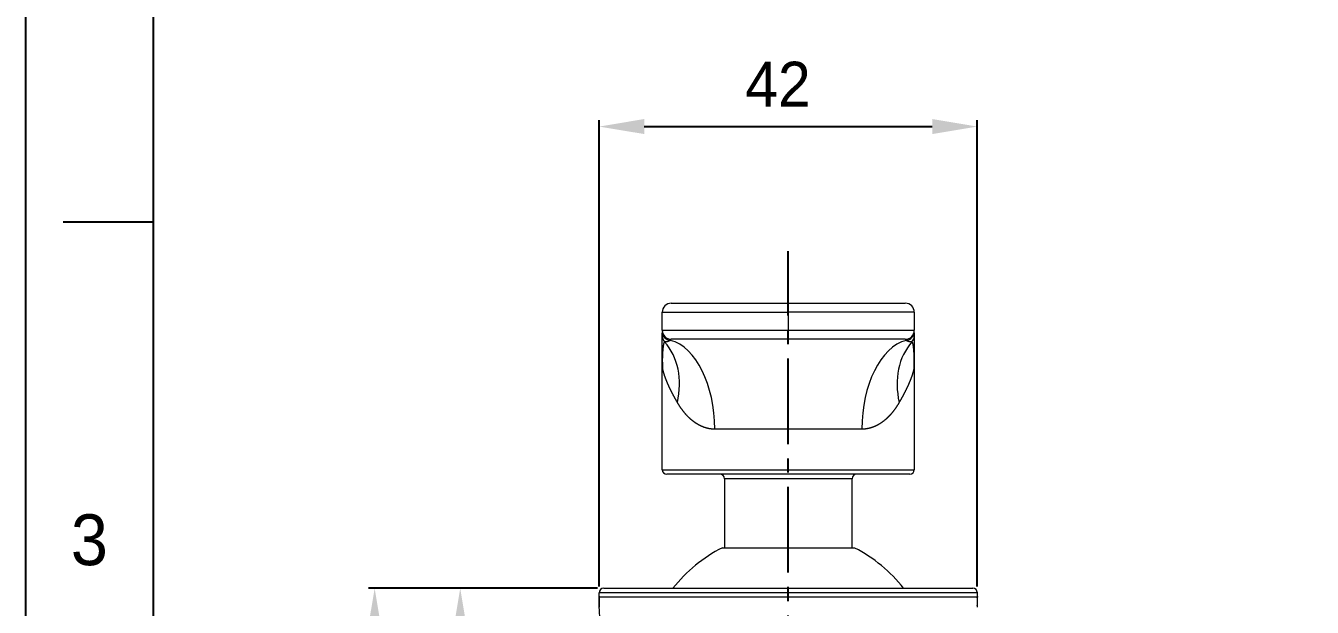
# Model space of a CAD drawing. Extents: x 8750 to 9170, y -15794 to -15200.
# Drawn here: x 8749.8 to 8892.7, y -15398.1 to -15333.4 of the extents above; entities that cross this region are included whole.
import ezdxf

# ---------------------------------------------------------------- set-up
doc = ezdxf.new("R2010")
doc.units = 0
doc.header["$MEASUREMENT"] = 0
doc.linetypes.add('CENTER2', pattern=[28.575, 19.05, -3.175, 3.175, -3.175])
doc.linetypes.add('HIDDEN2', pattern=[4.7625, 3.175, -1.5875])
doc.layers.get('0').update_dxf_attribs({"linetype": 'CONTINUOUS'})
doc.layers.get('DEFPOINTS').update_dxf_attribs({"linetype": 'CONTINUOUS'})
doc.layers.add('1', color=4, linetype='HIDDEN2', lineweight=13)
doc.layers.add('5', color=2, linetype='CONTINUOUS', lineweight=9)
doc.layers.add('CENTER', color=1, linetype='CENTER2')
doc.styles.get("Standard").update_dxf_attribs({"font": 'Gulim.ttf'})
doc.dimstyles.new('STANDARD$0', dxfattribs={"dimtxt": 3.5, "dimasz": 2.5, "dimexe": 0.7, "dimexo": 0.7, "dimgap": 0.5, "dimtad": 3, "dimdec": 4, "dimdsep": 46, "dimtxsty": 'Standard', "dimcen": 0, "dimclrd": 2, "dimclre": 2, "dimclrt": 4, "dimadec": 0, "dimazin": 0, "dimtp": 0.2, "dimtm": 0.1, "dimtfac": 0.5, "dimtdec": 4, "dimtmove": 1, "dimatfit": 3, "dimfxl": 0, "dimtolj": 1, "dimarcsym": 0})

# ---------------------------------------------------------------- blocks, each defined once
blk = doc.blocks.new('*D6')
at = {"layer": '5', "color": 2, "lineweight": -2}
for p, q in [((8813.33, -15395.96), (8797.39, -15395.96)), ((8798.09, -15400.96), (8798.09, -15500.96)), ((8811.84, -15505.96), (8797.39, -15505.96))]:
    blk.add_line(p, q, dxfattribs=at)
at = {"layer": '5', "color": 2}
for points in [[(8797.26, -15400.96), (8798.93, -15400.96), (8798.09, -15395.96)], [(8797.26, -15500.96), (8798.93, -15500.96), (8798.09, -15505.96)]]:
    blk.add_solid(points, dxfattribs=at)
at = {"layer": 'DEFPOINTS', "color": 0}
for p in [(8814.03, -15395.96), (8798.09, -15505.96), (8812.54, -15505.96)]:
    blk.add_point(p, dxfattribs=at)
at = {"layer": '5', "color": 4, "insert": (8793.57, -15446.9), "char_height": 5, "attachment_point": 5, "rotation": 90}
blk.add_mtext('\\A1;110', dxfattribs=at)
blk = doc.blocks.new('*D7')
at = {"layer": '5', "color": 2, "lineweight": -2}
for p, q in [((8797.39, -15395.96), (8787.89, -15395.96)), ((8788.59, -15400.96), (8788.59, -15655.46)), ((8807.83, -15660.46), (8787.89, -15660.46))]:
    blk.add_line(p, q, dxfattribs=at)
at = {"layer": '5', "color": 2}
for points in [[(8787.75, -15400.96), (8789.42, -15400.96), (8788.59, -15395.96)], [(8787.75, -15655.46), (8789.42, -15655.46), (8788.59, -15660.46)]]:
    blk.add_solid(points, dxfattribs=at)
at = {"layer": 'DEFPOINTS', "color": 0}
for p in [(8798.09, -15395.96), (8788.59, -15660.46), (8808.53, -15660.46)]:
    blk.add_point(p, dxfattribs=at)
at = {"layer": '5', "color": 4, "insert": (8783.13, -15527.59), "char_height": 5, "attachment_point": 5, "rotation": 90}
blk.add_mtext('\\A1;264.5', dxfattribs=at)
blk = doc.blocks.new('*D11')
at = {"layer": '5', "color": 2, "lineweight": -2}
for p, q in [((8813.53, -15395.76), (8813.53, -15343.94)), ((8855.53, -15395.76), (8855.53, -15343.94)), ((8818.53, -15344.64), (8850.53, -15344.64))]:
    blk.add_line(p, q, dxfattribs=at)
at = {"layer": '5', "color": 2}
for points in [[(8818.53, -15343.8), (8818.53, -15345.47), (8813.53, -15344.64)], [(8850.53, -15343.8), (8850.53, -15345.47), (8855.53, -15344.64)]]:
    blk.add_solid(points, dxfattribs=at)
at = {"layer": 'DEFPOINTS', "color": 0}
for p in [(8855.53, -15344.64), (8813.53, -15396.46), (8855.53, -15396.46)]:
    blk.add_point(p, dxfattribs=at)
at = {"layer": '5', "color": 4, "insert": (8833.39, -15339.93), "char_height": 5, "attachment_point": 5}
blk.add_mtext('\\A1;42', dxfattribs=at)

msp = doc.modelspace()

# ---------------------------------------------------------------- linework, layer by layer
for p, q in [((8763.971, -15213.835), (8763.971, -15779.492)), ((8763.971, -15355.249), (8753.971, -15355.249))]:
    msp.add_line(p, q)
msp.add_lwpolyline([(8749.829, -15199.694), (9169.829, -15199.694), (9169.829, -15793.633), (8749.829, -15793.633)], close=True)
msp.add_point((8763.971, -15355.249))
at = {"layer": '1', "color": 7, "linetype": 'Continuous', "lineweight": 18}
for p, q in [((8820.534, -15367.277), (8820.534, -15365.277)), ((8821.534, -15364.277), (8847.534, -15364.277)), ((8848.534, -15365.277), (8848.534, -15367.277)), ((8847.534, -15368.277), (8821.534, -15368.277)), ((8820.534, -15382.777), (8820.534, -15370.957)), ((8848.534, -15370.957), (8848.534, -15382.777)), ((8848.034, -15383.277), (8821.034, -15383.277)), ((8827.434, -15383.777), (8827.434, -15391.49)), ((8841.634, -15391.49), (8841.634, -15383.777)), ((8813.534, -15398.07), (8813.534, -15396.459)), ((8814.034, -15395.959), (8855.034, -15395.959)), ((8855.534, -15398.07), (8855.534, -15396.459))]:
    msp.add_line(p, q, dxfattribs=at)
at = {"layer": '1', "color": 1, "linetype": 'Continuous', "lineweight": 13}
for p, q in [((8820.534, -15365.277), (8834.534, -15365.277)), ((8834.534, -15365.277), (8834.534, -15367.277)), ((8848.534, -15365.277), (8834.534, -15365.277)), ((8820.534, -15367.277), (8834.534, -15367.277)), ((8834.534, -15367.277), (8848.534, -15367.277)), ((8842.701, -15378.277), (8826.367, -15378.277)), ((8820.534, -15382.777), (8848.534, -15382.777)), ((8841.634, -15383.777), (8827.434, -15383.777)), ((8855.534, -15396.459), (8813.534, -15396.459))]:
    msp.add_line(p, q, dxfattribs=at)
at = {"layer": '1', "color": 7, "linetype": 'Continuous', "lineweight": 18}
for centre, radius, start, end in [((8821.534, -15365.277), 1, 90, 180), ((8847.534, -15365.277), 1, 0, 90), ((8821.534, -15367.277), 1, 180, 270), ((8847.534, -15367.277), 1, 270, 0), ((8821.034, -15382.777), 0.5, 180, 270), ((8826.934, -15383.777), 0.5, 0, 90), ((8842.134, -15383.777), 0.5, 90, 180), ((8848.034, -15382.777), 0.5, 270, 0), ((8834.534, -15405.959), 16.249, 116.78389, 142.01757), ((8834.534, -15405.959), 16.249, 37.98248, 62.94507), ((8814.034, -15396.459), 0.5, 90, 180), ((8855.034, -15396.459), 0.5, 0, 90)]:
    msp.add_arc(centre, radius, start, end, dxfattribs=at)
for centre, major_axis, ratio, start_param, end_param in [((8821.534, -15367.412), (-1, 0), 0.9918889, 0, 1.4797615), ((8847.534, -15367.412), (1, 0), 0.9918889, 4.8034238, 6.2831853), ((8813.414, -15375.299), (7.12, 7.022), 0.7928345, 5.3894804, 6.2346269), ((8820.534, -15378.277), (0, 10), 0.5833333, 4.712389, 6.1267033), ((8848.534, -15378.277), (0, 10), 0.5833333, 0.156482, 1.5707963), ((8855.654, -15375.299), (-7.12, 7.022), 0.7928345, 0.0485584, 0.8937049), ((8821.534, -15370.225), (-1, 0), 0.9042465, 0, 0.1344606), ((8810.633, -15371.559), (9.487, 3.163), 0.9608107, 5.9492126, 6.0751873), ((8858.435, -15371.559), (-9.487, 3.163), 0.9608107, 0.207998, 0.3339727), ((8827.184, -15391.579), (-0.0112, -0.0994), 0.9999997, 2.7965957, 3.2483558), ((8841.884, -15391.579), (0.0502, 0.0865), 1, 0.5263122, 0.9817822)]:
    msp.add_ellipse(centre, major_axis=major_axis, ratio=ratio, start_param=start_param, end_param=end_param, dxfattribs=at)
at = {"layer": '1', "color": 1, "linetype": 'Continuous', "lineweight": 13}
for centre, major_axis, ratio, start_param, end_param in [((8821.534, -15367.886), (-1, 0), 0.9990382, 0, 0.740461), ((8847.534, -15367.886), (1, 0), 0.9990382, 5.5427243, 6.2831853), ((8847.534, -15370.225), (1, 0), 0.9042465, 6.1487247, 6.2831853)]:
    msp.add_ellipse(centre, major_axis=major_axis, ratio=ratio, start_param=start_param, end_param=end_param, dxfattribs=at)
at = {"layer": '1', "color": 7, "linetype": 'Continuous', "lineweight": 18}
for points, degree, knots in [([(8820.534, -15367.886), (8820.534, -15367.873), (8820.534, -15367.824), (8820.534, -15367.81), (8820.534, -15367.765), (8820.534, -15367.722), (8820.534, -15367.667), (8820.534, -15367.597), (8820.534, -15367.582), (8820.534, -15367.566)], 2, [0, 0, 0, 0.1567091, 0.3134182, 0.3134182, 0.6268364, 0.6268364, 0.9402546, 0.9402546, 1, 1, 1]), ([(8848.534, -15367.57), (8848.534, -15367.584), (8848.534, -15367.597), (8848.534, -15367.667), (8848.534, -15367.722), (8848.534, -15367.765), (8848.534, -15367.81), (8848.534, -15367.824), (8848.534, -15367.873), (8848.534, -15367.886)], 2, [0, 0, 0, 0.052319, 0.052319, 0.3682127, 0.3682127, 0.6841063, 0.6841063, 0.8420532, 1, 1, 1]), ([(8820.796, -15368.56), (8820.795, -15368.56), (8820.793, -15368.56), (8820.79, -15368.561), (8820.787, -15368.562), (8820.784, -15368.563), (8820.781, -15368.564), (8820.778, -15368.566), (8820.775, -15368.568), (8820.772, -15368.57), (8820.769, -15368.572), (8820.767, -15368.575), (8820.764, -15368.578), (8820.761, -15368.581), (8820.758, -15368.584), (8820.755, -15368.588), (8820.753, -15368.592), (8820.75, -15368.596), (8820.747, -15368.6), (8820.745, -15368.604), (8820.742, -15368.609), (8820.739, -15368.614), (8820.737, -15368.619), (8820.734, -15368.624), (8820.731, -15368.63), (8820.729, -15368.636), (8820.726, -15368.642), (8820.724, -15368.648), (8820.721, -15368.654), (8820.719, -15368.661), (8820.716, -15368.667), (8820.714, -15368.674), (8820.711, -15368.681), (8820.709, -15368.689), (8820.707, -15368.696), (8820.704, -15368.704), (8820.702, -15368.712), (8820.699, -15368.72), (8820.697, -15368.728), (8820.695, -15368.736), (8820.692, -15368.745), (8820.69, -15368.754), (8820.688, -15368.763), (8820.686, -15368.772), (8820.683, -15368.781), (8820.681, -15368.79), (8820.679, -15368.8), (8820.677, -15368.81), (8820.675, -15368.82), (8820.673, -15368.83), (8820.67, -15368.84), (8820.668, -15368.85), (8820.666, -15368.861), (8820.664, -15368.872), (8820.662, -15368.883), (8820.66, -15368.894), (8820.658, -15368.905), (8820.656, -15368.916), (8820.654, -15368.928), (8820.652, -15368.939), (8820.65, -15368.951), (8820.648, -15368.963), (8820.646, -15368.975), (8820.644, -15368.987), (8820.643, -15368.999), (8820.641, -15369.012), (8820.639, -15369.024), (8820.637, -15369.037), (8820.635, -15369.05), (8820.633, -15369.063), (8820.632, -15369.076), (8820.63, -15369.089), (8820.628, -15369.102), (8820.626, -15369.116), (8820.625, -15369.129), (8820.623, -15369.143), (8820.621, -15369.157), (8820.62, -15369.171), (8820.618, -15369.185), (8820.616, -15369.199), (8820.615, -15369.213), (8820.613, -15369.227), (8820.611, -15369.242), (8820.61, -15369.256), (8820.608, -15369.271), (8820.607, -15369.286), (8820.605, -15369.301), (8820.604, -15369.316), (8820.602, -15369.331), (8820.601, -15369.346), (8820.599, -15369.361), (8820.598, -15369.377), (8820.597, -15369.392), (8820.595, -15369.408), (8820.594, -15369.423), (8820.592, -15369.439), (8820.591, -15369.455), (8820.59, -15369.471), (8820.588, -15369.487), (8820.587, -15369.503), (8820.586, -15369.519), (8820.584, -15369.535), (8820.583, -15369.551), (8820.582, -15369.568), (8820.581, -15369.584), (8820.579, -15369.601), (8820.578, -15369.617), (8820.577, -15369.634), (8820.576, -15369.651), (8820.575, -15369.668), (8820.574, -15369.684), (8820.573, -15369.701), (8820.571, -15369.718), (8820.57, -15369.735), (8820.569, -15369.753), (8820.568, -15369.77), (8820.567, -15369.787), (8820.566, -15369.804), (8820.565, -15369.822), (8820.564, -15369.839), (8820.563, -15369.857), (8820.562, -15369.874), (8820.561, -15369.892), (8820.56, -15369.91), (8820.559, -15369.927), (8820.559, -15369.945), (8820.558, -15369.963), (8820.557, -15369.981), (8820.556, -15369.999), (8820.555, -15370.017), (8820.554, -15370.035), (8820.554, -15370.053), (8820.553, -15370.071), (8820.552, -15370.089), (8820.551, -15370.107), (8820.551, -15370.125), (8820.55, -15370.143), (8820.549, -15370.162), (8820.548, -15370.18), (8820.548, -15370.198), (8820.547, -15370.217), (8820.547, -15370.235), (8820.546, -15370.254), (8820.545, -15370.272), (8820.545, -15370.291), (8820.544, -15370.309), (8820.544, -15370.328), (8820.543, -15370.34), (8820.543, -15370.346)], 3, [0, 0, 0, 0, 0.0085552, 0.0170828, 0.0255829, 0.0340557, 0.0425012, 0.0509196, 0.0593111, 0.0676756, 0.0760134, 0.0843245, 0.0926092, 0.1008674, 0.1090993, 0.117305, 0.1254846, 0.1336382, 0.141766, 0.149868, 0.1579444, 0.1659952, 0.1740205, 0.1820205, 0.1899952, 0.1979447, 0.2058692, 0.2137687, 0.2216433, 0.2294932, 0.2373183, 0.2451188, 0.2528948, 0.2606464, 0.2683736, 0.2760766, 0.2837554, 0.2914101, 0.2990408, 0.3066475, 0.3142304, 0.3217896, 0.329325, 0.3368369, 0.3443251, 0.35179, 0.3592314, 0.3666495, 0.3740444, 0.3814161, 0.3887647, 0.3960902, 0.4033928, 0.4106725, 0.4179293, 0.4251634, 0.4323748, 0.4395636, 0.4467297, 0.4538734, 0.4609946, 0.4680934, 0.4751699, 0.4822241, 0.4892561, 0.4962659, 0.5032537, 0.5102194, 0.5171631, 0.5240849, 0.5309848, 0.5378629, 0.5447192, 0.5515538, 0.5583667, 0.565158, 0.5719277, 0.578676, 0.5854027, 0.5921081, 0.598792, 0.6054547, 0.612096, 0.6187162, 0.6253151, 0.6318929, 0.6384496, 0.6449853, 0.6514999, 0.6579936, 0.6644664, 0.6709182, 0.6773492, 0.6837595, 0.6901489, 0.6965177, 0.7028657, 0.7091931, 0.7154999, 0.7217862, 0.7280519, 0.7342971, 0.7405219, 0.7467262, 0.7529102, 0.7590738, 0.7652171, 0.7713402, 0.777443, 0.7835256, 0.789588, 0.7956303, 0.8016524, 0.8076545, 0.8136366, 0.8195986, 0.8255407, 0.8314628, 0.8373651, 0.8432474, 0.8491099, 0.8549525, 0.8607754, 0.8665785, 0.8723619, 0.8781256, 0.8838696, 0.889594, 0.8952987, 0.9009839, 0.9066495, 0.9122956, 0.9179222, 0.9235294, 0.929117, 0.9346853, 0.9402342, 0.9457637, 0.9512739, 0.9567648, 0.9622364, 0.9676887, 0.9731219, 0.9785358, 0.9839305, 0.9893061, 0.9946626, 1, 1, 1, 1]), ([(8821.443, -15368.4), (8821.441, -15368.401), (8821.436, -15368.404), (8821.429, -15368.408), (8821.422, -15368.412), (8821.415, -15368.416), (8821.407, -15368.421), (8821.4, -15368.425), (8821.392, -15368.429), (8821.385, -15368.434), (8821.377, -15368.438), (8821.37, -15368.442), (8821.362, -15368.446), (8821.354, -15368.451), (8821.347, -15368.455), (8821.339, -15368.459), (8821.331, -15368.463), (8821.323, -15368.467), (8821.315, -15368.472), (8821.307, -15368.476), (8821.298, -15368.48), (8821.29, -15368.484), (8821.282, -15368.488), (8821.273, -15368.492), (8821.265, -15368.496), (8821.256, -15368.499), (8821.248, -15368.503), (8821.239, -15368.507), (8821.23, -15368.511), (8821.221, -15368.514), (8821.213, -15368.518), (8821.204, -15368.521), (8821.195, -15368.524), (8821.186, -15368.528), (8821.177, -15368.531), (8821.168, -15368.534), (8821.158, -15368.537), (8821.149, -15368.54), (8821.14, -15368.543), (8821.131, -15368.546), (8821.122, -15368.548), (8821.112, -15368.551), (8821.103, -15368.553), (8821.094, -15368.555), (8821.084, -15368.558), (8821.075, -15368.56), (8821.065, -15368.562), (8821.056, -15368.563), (8821.047, -15368.565), (8821.037, -15368.567), (8821.028, -15368.568), (8821.018, -15368.569), (8821.009, -15368.57), (8821, -15368.571), (8820.99, -15368.572), (8820.981, -15368.573), (8820.972, -15368.574), (8820.962, -15368.574), (8820.953, -15368.574), (8820.944, -15368.575), (8820.935, -15368.575), (8820.926, -15368.575), (8820.917, -15368.575), (8820.908, -15368.574), (8820.899, -15368.574), (8820.89, -15368.573), (8820.881, -15368.573), (8820.872, -15368.572), (8820.863, -15368.571), (8820.855, -15368.57), (8820.846, -15368.569), (8820.838, -15368.568), (8820.829, -15368.566), (8820.821, -15368.565), (8820.812, -15368.563), (8820.804, -15368.561), (8820.799, -15368.56), (8820.796, -15368.56)], 3, [0, 0, 0, 0, 0.0053015, 0.0107879, 0.0164612, 0.0223233, 0.0283761, 0.0346215, 0.0410613, 0.0476975, 0.0545318, 0.0615661, 0.068802, 0.0762413, 0.0838857, 0.091737, 0.0997966, 0.1080663, 0.1165476, 0.1252421, 0.1341513, 0.1432767, 0.1526197, 0.1621817, 0.1719641, 0.1819682, 0.1921953, 0.2026467, 0.2133236, 0.224227, 0.2353582, 0.2467182, 0.2583081, 0.2701287, 0.2821811, 0.2944661, 0.3069844, 0.319737, 0.3327244, 0.3459473, 0.3594064, 0.3731021, 0.3870349, 0.4012052, 0.4156135, 0.4302598, 0.4451404, 0.4602446, 0.475573, 0.4911264, 0.5069059, 0.5229125, 0.5391471, 0.5556109, 0.5723048, 0.5892299, 0.6063872, 0.6237778, 0.6414027, 0.6592631, 0.6773599, 0.6956943, 0.7142673, 0.7330802, 0.752134, 0.7714299, 0.790969, 0.8107525, 0.8307815, 0.8510573, 0.8715811, 0.892354, 0.9133773, 0.9346523, 0.9561803, 0.9779624, 1, 1, 1, 1]), ([(8848.272, -15368.56), (8848.269, -15368.56), (8848.263, -15368.562), (8848.254, -15368.564), (8848.244, -15368.566), (8848.235, -15368.567), (8848.225, -15368.569), (8848.215, -15368.57), (8848.205, -15368.571), (8848.195, -15368.572), (8848.185, -15368.573), (8848.175, -15368.574), (8848.165, -15368.574), (8848.155, -15368.575), (8848.145, -15368.575), (8848.134, -15368.575), (8848.124, -15368.575), (8848.113, -15368.574), (8848.103, -15368.574), (8848.092, -15368.573), (8848.082, -15368.573), (8848.071, -15368.572), (8848.061, -15368.57), (8848.05, -15368.569), (8848.039, -15368.568), (8848.029, -15368.566), (8848.018, -15368.564), (8848.007, -15368.562), (8847.996, -15368.56), (8847.986, -15368.558), (8847.975, -15368.556), (8847.964, -15368.553), (8847.954, -15368.55), (8847.943, -15368.547), (8847.933, -15368.544), (8847.922, -15368.541), (8847.912, -15368.538), (8847.901, -15368.534), (8847.891, -15368.531), (8847.881, -15368.527), (8847.871, -15368.523), (8847.861, -15368.52), (8847.85, -15368.516), (8847.84, -15368.512), (8847.831, -15368.507), (8847.821, -15368.503), (8847.811, -15368.499), (8847.801, -15368.494), (8847.792, -15368.49), (8847.782, -15368.486), (8847.773, -15368.481), (8847.763, -15368.476), (8847.754, -15368.472), (8847.745, -15368.467), (8847.736, -15368.462), (8847.727, -15368.458), (8847.718, -15368.453), (8847.709, -15368.448), (8847.7, -15368.443), (8847.692, -15368.438), (8847.683, -15368.433), (8847.674, -15368.429), (8847.666, -15368.424), (8847.658, -15368.419), (8847.649, -15368.414), (8847.641, -15368.409), (8847.633, -15368.404), (8847.628, -15368.401), (8847.625, -15368.4)], 3, [0, 0, 0, 0, 0.0250229, 0.0497161, 0.0740816, 0.0981211, 0.1218364, 0.1452296, 0.1683022, 0.1910561, 0.2134931, 0.2356149, 0.2574231, 0.2789194, 0.3001056, 0.3209832, 0.3415539, 0.3618193, 0.3817809, 0.4014404, 0.4207993, 0.4398591, 0.4586213, 0.4770876, 0.4952592, 0.5131378, 0.5307249, 0.5480218, 0.56503, 0.5817413, 0.598145, 0.6142415, 0.6300314, 0.6455152, 0.6606936, 0.6755676, 0.6901379, 0.7044056, 0.7183718, 0.7320377, 0.7454046, 0.7584738, 0.7712469, 0.7837253, 0.7959107, 0.8078047, 0.8194091, 0.8307258, 0.8417566, 0.8525036, 0.8629687, 0.873154, 0.8830618, 0.8926942, 0.9020535, 0.9111421, 0.9199622, 0.9285165, 0.9368072, 0.944837, 0.9526084, 0.9601241, 0.9673867, 0.974399, 0.9811636, 0.9876834, 0.9939613, 1, 1, 1, 1]), ([(8848.525, -15370.346), (8848.525, -15370.337), (8848.524, -15370.318), (8848.523, -15370.29), (8848.523, -15370.262), (8848.522, -15370.234), (8848.521, -15370.206), (8848.52, -15370.178), (8848.519, -15370.15), (8848.518, -15370.122), (8848.516, -15370.094), (8848.515, -15370.067), (8848.514, -15370.039), (8848.513, -15370.012), (8848.512, -15369.985), (8848.51, -15369.958), (8848.509, -15369.931), (8848.508, -15369.904), (8848.506, -15369.877), (8848.505, -15369.85), (8848.503, -15369.824), (8848.502, -15369.797), (8848.5, -15369.771), (8848.499, -15369.745), (8848.497, -15369.719), (8848.495, -15369.693), (8848.493, -15369.667), (8848.492, -15369.642), (8848.49, -15369.616), (8848.488, -15369.591), (8848.486, -15369.566), (8848.484, -15369.541), (8848.482, -15369.516), (8848.48, -15369.492), (8848.478, -15369.468), (8848.476, -15369.444), (8848.474, -15369.42), (8848.472, -15369.396), (8848.47, -15369.372), (8848.468, -15369.349), (8848.465, -15369.326), (8848.463, -15369.303), (8848.461, -15369.281), (8848.459, -15369.258), (8848.456, -15369.236), (8848.454, -15369.214), (8848.451, -15369.193), (8848.449, -15369.171), (8848.446, -15369.15), (8848.444, -15369.129), (8848.441, -15369.109), (8848.438, -15369.088), (8848.436, -15369.068), (8848.433, -15369.049), (8848.43, -15369.029), (8848.427, -15369.01), (8848.424, -15368.991), (8848.422, -15368.973), (8848.419, -15368.955), (8848.416, -15368.937), (8848.413, -15368.919), (8848.41, -15368.902), (8848.407, -15368.885), (8848.403, -15368.868), (8848.4, -15368.852), (8848.397, -15368.837), (8848.394, -15368.821), (8848.391, -15368.806), (8848.387, -15368.791), (8848.384, -15368.777), (8848.38, -15368.763), (8848.377, -15368.75), (8848.374, -15368.736), (8848.37, -15368.724), (8848.366, -15368.711), (8848.363, -15368.699), (8848.359, -15368.688), (8848.355, -15368.677), (8848.352, -15368.666), (8848.348, -15368.656), (8848.344, -15368.647), (8848.34, -15368.638), (8848.336, -15368.629), (8848.332, -15368.621), (8848.328, -15368.613), (8848.324, -15368.606), (8848.32, -15368.599), (8848.316, -15368.593), (8848.312, -15368.587), (8848.308, -15368.582), (8848.303, -15368.577), (8848.299, -15368.573), (8848.295, -15368.569), (8848.29, -15368.566), (8848.286, -15368.564), (8848.281, -15368.562), (8848.277, -15368.56), (8848.274, -15368.56), (8848.272, -15368.56)], 3, [0, 0, 0, 0, 0.0081248, 0.0162939, 0.0245072, 0.0327649, 0.0410671, 0.0494138, 0.0578052, 0.0662414, 0.0747224, 0.0832484, 0.0918194, 0.1004356, 0.109097, 0.1178037, 0.1265559, 0.1353537, 0.1441971, 0.1530863, 0.1620213, 0.1710023, 0.1800294, 0.1891027, 0.1982223, 0.2073884, 0.216601, 0.2258602, 0.2351662, 0.2445192, 0.2539191, 0.2633662, 0.2728606, 0.2824024, 0.2919917, 0.3016287, 0.3113135, 0.3210463, 0.3308271, 0.3406562, 0.3505337, 0.3604597, 0.3704343, 0.3804578, 0.3905303, 0.400652, 0.4108229, 0.4210433, 0.4313134, 0.4416333, 0.4520032, 0.4624233, 0.4728938, 0.4834148, 0.4939865, 0.5046091, 0.5152829, 0.526008, 0.5367847, 0.5476131, 0.5584934, 0.5694259, 0.5804109, 0.5914484, 0.6025388, 0.6136823, 0.6248792, 0.6361296, 0.6474338, 0.6587921, 0.6702048, 0.6816721, 0.6931943, 0.7047716, 0.7164044, 0.7280929, 0.7398374, 0.7516382, 0.7634957, 0.7754101, 0.7873818, 0.799411, 0.8114982, 0.8236436, 0.8358476, 0.8481105, 0.8604327, 0.8728146, 0.8852565, 0.8977588, 0.910322, 0.9229463, 0.9356322, 0.94838, 0.9611903, 0.9740635, 0.9869999, 1, 1, 1, 1]), ([(8820.534, -15370.957), (8820.534, -15370.954), (8820.534, -15370.95), (8820.534, -15370.706), (8820.534, -15370.466), (8820.534, -15370.225)], 3, [0, 0, 0, 0, 0.0142038, 0.0142038, 1, 1, 1, 1]), ([(8820.543, -15370.346), (8820.537, -15370.547), (8820.534, -15370.748), (8820.534, -15370.951), (8820.534, -15370.954), (8820.534, -15370.957)], 3, [0, 0, 0, 0, 0.9853595, 0.9853595, 1, 1, 1, 1]), ([(8848.534, -15370.957), (8848.534, -15370.961), (8848.534, -15370.965), (8848.533, -15371.167), (8848.514, -15371.364), (8848.476, -15371.559)], 3, [0, 0, 0, 0, 0.0199755, 0.0199755, 1, 1, 1, 1]), ([(8848.534, -15370.957), (8848.534, -15370.954), (8848.534, -15370.951), (8848.534, -15370.748), (8848.531, -15370.547), (8848.525, -15370.346)], 3, [0, 0, 0, 0, 0.0146405, 0.0146405, 1, 1, 1, 1]), ([(8848.534, -15370.225), (8848.534, -15370.466), (8848.534, -15370.706), (8848.534, -15370.95), (8848.534, -15370.954), (8848.534, -15370.957)], 3, [0, 0, 0, 0, 0.9857962, 0.9857962, 1, 1, 1, 1]), ([(8822.214, -15375.299), (8822.205, -15375.284), (8822.187, -15375.252), (8822.16, -15375.205), (8822.134, -15375.159), (8822.107, -15375.112), (8822.081, -15375.066), (8822.055, -15375.02), (8822.03, -15374.974), (8822.004, -15374.928), (8821.979, -15374.883), (8821.954, -15374.838), (8821.93, -15374.793), (8821.905, -15374.749), (8821.881, -15374.704), (8821.857, -15374.66), (8821.834, -15374.616), (8821.81, -15374.572), (8821.787, -15374.529), (8821.764, -15374.485), (8821.741, -15374.442), (8821.719, -15374.4), (8821.696, -15374.357), (8821.674, -15374.315), (8821.652, -15374.273), (8821.631, -15374.231), (8821.61, -15374.189), (8821.588, -15374.148), (8821.568, -15374.107), (8821.547, -15374.066), (8821.527, -15374.025), (8821.506, -15373.984), (8821.486, -15373.944), (8821.467, -15373.904), (8821.447, -15373.864), (8821.428, -15373.825), (8821.409, -15373.785), (8821.39, -15373.746), (8821.371, -15373.707), (8821.353, -15373.669), (8821.335, -15373.63), (8821.317, -15373.592), (8821.299, -15373.554), (8821.282, -15373.516), (8821.265, -15373.479), (8821.248, -15373.442), (8821.231, -15373.405), (8821.214, -15373.368), (8821.198, -15373.331), (8821.182, -15373.295), (8821.166, -15373.259), (8821.15, -15373.223), (8821.135, -15373.187), (8821.119, -15373.152), (8821.104, -15373.117), (8821.09, -15373.082), (8821.075, -15373.047), (8821.061, -15373.012), (8821.046, -15372.978), (8821.032, -15372.944), (8821.019, -15372.91), (8821.005, -15372.877), (8820.992, -15372.843), (8820.979, -15372.81), (8820.966, -15372.777), (8820.953, -15372.745), (8820.94, -15372.712), (8820.928, -15372.68), (8820.916, -15372.648), (8820.904, -15372.616), (8820.892, -15372.585), (8820.881, -15372.554), (8820.87, -15372.523), (8820.858, -15372.492), (8820.848, -15372.461), (8820.837, -15372.431), (8820.826, -15372.401), (8820.816, -15372.371), (8820.806, -15372.341), (8820.796, -15372.312), (8820.786, -15372.283), (8820.777, -15372.254), (8820.768, -15372.225), (8820.759, -15372.196), (8820.75, -15372.168), (8820.741, -15372.14), (8820.732, -15372.112), (8820.724, -15372.085), (8820.716, -15372.057), (8820.708, -15372.03), (8820.7, -15372.003), (8820.693, -15371.977), (8820.685, -15371.95), (8820.678, -15371.924), (8820.671, -15371.898), (8820.664, -15371.872), (8820.658, -15371.847), (8820.651, -15371.821), (8820.645, -15371.796), (8820.639, -15371.772), (8820.633, -15371.747), (8820.627, -15371.723), (8820.622, -15371.699), (8820.616, -15371.675), (8820.611, -15371.651), (8820.606, -15371.628), (8820.601, -15371.604), (8820.596, -15371.581), (8820.594, -15371.566), (8820.592, -15371.559)], 3, [0, 0, 0, 0, 0.010911, 0.021791, 0.0326402, 0.0434584, 0.0542459, 0.0650025, 0.0757283, 0.0864234, 0.0970877, 0.1077214, 0.1183245, 0.1288969, 0.1394387, 0.14995, 0.1604308, 0.1708812, 0.181301, 0.1916905, 0.2020496, 0.2123784, 0.2226769, 0.2329451, 0.2431831, 0.2533909, 0.2635686, 0.2737162, 0.2838337, 0.2939212, 0.3039787, 0.3140062, 0.3240038, 0.3339716, 0.3439095, 0.3538177, 0.3636961, 0.3735448, 0.3833638, 0.3931532, 0.4029131, 0.4126434, 0.4223442, 0.4320156, 0.4416576, 0.4512702, 0.4608535, 0.4704076, 0.4799324, 0.4894281, 0.4988946, 0.5083321, 0.5177405, 0.52712, 0.5364706, 0.5457922, 0.555085, 0.5643491, 0.5735844, 0.5827911, 0.5919691, 0.6011185, 0.6102395, 0.6193319, 0.628396, 0.6374317, 0.646439, 0.6554182, 0.6643691, 0.6732919, 0.6821866, 0.6910533, 0.6998921, 0.7087029, 0.7174859, 0.7262411, 0.7349685, 0.7436683, 0.7523405, 0.7609852, 0.7696024, 0.7781921, 0.7867545, 0.7952896, 0.8037975, 0.8122782, 0.8207319, 0.8291585, 0.8375581, 0.8459309, 0.8542768, 0.862596, 0.8708885, 0.8791544, 0.8873938, 0.8956067, 0.9037932, 0.9119534, 0.9200873, 0.9281951, 0.9362767, 0.9443324, 0.9523621, 0.9603659, 0.968344, 0.9762964, 0.9842231, 0.9921243, 1, 1, 1, 1]), ([(8848.476, -15371.559), (8848.475, -15371.566), (8848.472, -15371.581), (8848.467, -15371.604), (8848.462, -15371.628), (8848.457, -15371.651), (8848.452, -15371.675), (8848.447, -15371.699), (8848.441, -15371.723), (8848.435, -15371.747), (8848.429, -15371.772), (8848.423, -15371.796), (8848.417, -15371.821), (8848.411, -15371.847), (8848.404, -15371.872), (8848.397, -15371.898), (8848.39, -15371.924), (8848.383, -15371.95), (8848.376, -15371.977), (8848.368, -15372.003), (8848.36, -15372.03), (8848.352, -15372.057), (8848.344, -15372.085), (8848.336, -15372.112), (8848.327, -15372.14), (8848.319, -15372.168), (8848.31, -15372.196), (8848.301, -15372.225), (8848.291, -15372.254), (8848.282, -15372.283), (8848.272, -15372.312), (8848.262, -15372.341), (8848.252, -15372.371), (8848.242, -15372.401), (8848.231, -15372.431), (8848.221, -15372.461), (8848.21, -15372.492), (8848.199, -15372.523), (8848.187, -15372.554), (8848.176, -15372.585), (8848.164, -15372.616), (8848.152, -15372.648), (8848.14, -15372.68), (8848.128, -15372.712), (8848.115, -15372.745), (8848.103, -15372.777), (8848.09, -15372.81), (8848.077, -15372.843), (8848.063, -15372.877), (8848.05, -15372.91), (8848.036, -15372.944), (8848.022, -15372.978), (8848.008, -15373.012), (8847.993, -15373.047), (8847.979, -15373.082), (8847.964, -15373.117), (8847.949, -15373.152), (8847.934, -15373.187), (8847.918, -15373.223), (8847.902, -15373.259), (8847.886, -15373.295), (8847.87, -15373.331), (8847.854, -15373.368), (8847.837, -15373.405), (8847.821, -15373.442), (8847.804, -15373.479), (8847.786, -15373.516), (8847.769, -15373.554), (8847.751, -15373.592), (8847.733, -15373.63), (8847.715, -15373.669), (8847.697, -15373.707), (8847.678, -15373.746), (8847.659, -15373.785), (8847.64, -15373.825), (8847.621, -15373.864), (8847.602, -15373.904), (8847.582, -15373.944), (8847.562, -15373.984), (8847.542, -15374.025), (8847.521, -15374.066), (8847.501, -15374.107), (8847.48, -15374.148), (8847.459, -15374.189), (8847.437, -15374.231), (8847.416, -15374.273), (8847.394, -15374.315), (8847.372, -15374.357), (8847.35, -15374.4), (8847.327, -15374.442), (8847.304, -15374.485), (8847.281, -15374.529), (8847.258, -15374.572), (8847.235, -15374.616), (8847.211, -15374.66), (8847.187, -15374.704), (8847.163, -15374.749), (8847.139, -15374.793), (8847.114, -15374.838), (8847.089, -15374.883), (8847.064, -15374.928), (8847.038, -15374.974), (8847.013, -15375.02), (8846.987, -15375.066), (8846.961, -15375.112), (8846.934, -15375.159), (8846.908, -15375.205), (8846.881, -15375.252), (8846.863, -15375.284), (8846.854, -15375.299)], 3, [0, 0, 0, 0, 0.0078757, 0.0157769, 0.0237036, 0.031656, 0.0396341, 0.0476379, 0.0556676, 0.0637233, 0.0718049, 0.0799127, 0.0880466, 0.0962068, 0.1043933, 0.1126062, 0.1208456, 0.1291115, 0.137404, 0.1457232, 0.1540691, 0.1624419, 0.1708415, 0.1792681, 0.1877218, 0.1962025, 0.2047104, 0.2132455, 0.2218079, 0.2303976, 0.2390148, 0.2476595, 0.2563317, 0.2650315, 0.2737589, 0.2825141, 0.2912971, 0.3001079, 0.3089467, 0.3178134, 0.3267081, 0.3356309, 0.3445818, 0.353561, 0.3625683, 0.371604, 0.3806681, 0.3897605, 0.3988815, 0.4080309, 0.4172089, 0.4264156, 0.4356509, 0.444915, 0.4542078, 0.4635294, 0.47288, 0.4822595, 0.4916679, 0.5011054, 0.5105719, 0.5200676, 0.5295924, 0.5391465, 0.5487298, 0.5583424, 0.5679844, 0.5776558, 0.5873566, 0.5970869, 0.6068468, 0.6166362, 0.6264552, 0.6363039, 0.6461823, 0.6560905, 0.6660284, 0.6759962, 0.6859938, 0.6960213, 0.7060788, 0.7161663, 0.7262838, 0.7364314, 0.7466091, 0.7568169, 0.7670549, 0.7773231, 0.7876216, 0.7979504, 0.8083095, 0.818699, 0.8291188, 0.8395692, 0.85005, 0.8605613, 0.8711031, 0.8816755, 0.8922786, 0.9029123, 0.9135766, 0.9242717, 0.9349975, 0.9457541, 0.9565416, 0.9673598, 0.978209, 0.989089, 1, 1, 1, 1]), ([(8829.305, -15391.491), (8829.132, -15391.491), (8828.969, -15391.491), (8828.663, -15391.491), (8828.376, -15391.49), (8828.127, -15391.49), (8827.984, -15391.49), (8827.956, -15391.49), (8827.902, -15391.49), (8827.875, -15391.49), (8827.797, -15391.49), (8827.747, -15391.49), (8827.608, -15391.49), (8827.446, -15391.49), (8827.329, -15391.49), (8827.258, -15391.49), (8827.237, -15391.49), (8827.21, -15391.49), (8827.202, -15391.49), (8827.187, -15391.49), (8827.18, -15391.49), (8827.15, -15391.49), (8827.139, -15391.49), (8827.139, -15391.49), (8827.139, -15391.49), (8827.139, -15391.49)], 3, [0, 0, 0, 0, 0.1249413, 0.1249413, 0.2498826, 0.3748239, 0.3748239, 0.4060593, 0.4060593, 0.4372946, 0.4372946, 0.4997653, 0.4997653, 0.6247066, 0.7496479, 0.7496479, 0.8121185, 0.8121185, 0.8433539, 0.8433539, 0.8745892, 0.8745892, 0.9995305, 0.9995305, 1, 1, 1, 1]), ([(8841.93, -15391.49), (8841.93, -15391.49), (8841.93, -15391.49), (8841.93, -15391.49), (8841.917, -15391.49), (8841.87, -15391.49), (8841.834, -15391.49), (8841.74, -15391.49), (8841.681, -15391.49), (8841.593, -15391.49), (8841.575, -15391.49), (8841.537, -15391.49), (8841.517, -15391.49), (8841.455, -15391.49), (8841.411, -15391.49), (8841.272, -15391.49), (8841.065, -15391.49), (8840.817, -15391.49), (8840.616, -15391.49), (8840.546, -15391.49), (8840.438, -15391.491), (8840.401, -15391.491), (8840.326, -15391.491), (8840.287, -15391.491), (8840.094, -15391.491), (8839.931, -15391.491), (8839.59, -15391.491), (8839.412, -15391.491), (8839.039, -15391.491), (8838.845, -15391.491), (8838.592, -15391.491), (8838.541, -15391.491), (8838.437, -15391.491), (8838.386, -15391.491), (8838.229, -15391.491), (8838.123, -15391.491), (8837.803, -15391.491), (8837.367, -15391.491), (8836.913, -15391.491), (8836.566, -15391.491), (8836.449, -15391.491), (8836.272, -15391.491), (8836.212, -15391.491), (8836.093, -15391.491), (8836.034, -15391.491), (8835.735, -15391.491), (8835.496, -15391.491), (8835.017, -15391.491), (8834.776, -15391.491), (8834.294, -15391.491), (8834.052, -15391.491), (8833.748, -15391.491), (8833.688, -15391.491), (8833.567, -15391.491), (8833.386, -15391.491), (8833.207, -15391.491), (8832.851, -15391.491), (8832.384, -15391.491), (8831.929, -15391.491), (8831.594, -15391.491), (8831.482, -15391.491), (8831.317, -15391.491), (8831.262, -15391.491), (8831.153, -15391.491), (8831.099, -15391.491), (8830.832, -15391.491), (8830.418, -15391.491), (8830.031, -15391.491), (8829.657, -15391.491), (8829.477, -15391.491), (8829.305, -15391.491)], 3, [0, 0, 0, 0, 0.0000077, 0.0000077, 0.0416741, 0.0416741, 0.0833404, 0.0833404, 0.1250068, 0.1250068, 0.1354234, 0.1354234, 0.1458399, 0.1458399, 0.1666731, 0.1666731, 0.2083395, 0.2500058, 0.2500058, 0.270839, 0.270839, 0.2812556, 0.2812556, 0.2916721, 0.2916721, 0.3333385, 0.3333385, 0.3750048, 0.3750048, 0.4166712, 0.4166712, 0.4270878, 0.4270878, 0.4375043, 0.4375043, 0.4583375, 0.4583375, 0.5000039, 0.5416702, 0.5416702, 0.5625034, 0.5625034, 0.57292, 0.57292, 0.5833366, 0.5833366, 0.6250029, 0.6250029, 0.6666692, 0.6666692, 0.7083356, 0.7083356, 0.7187522, 0.7187522, 0.7291688, 0.7500019, 0.7500019, 0.7916683, 0.8333346, 0.8333346, 0.8541678, 0.8541678, 0.8645844, 0.8645844, 0.875001, 0.875001, 0.9166673, 0.9583337, 0.9583337, 1, 1, 1, 1]), ([(8813.537, -15396.959), (8813.536, -15396.982), (8813.535, -15397.029), (8813.534, -15397.101), (8813.533, -15397.174), (8813.532, -15397.253), (8813.531, -15397.337), (8813.531, -15397.407), (8813.53, -15397.46), (8813.53, -15397.494), (8813.531, -15397.531), (8813.531, -15397.57), (8813.531, -15397.61), (8813.532, -15397.653), (8813.532, -15397.697), (8813.533, -15397.744), (8813.534, -15397.792), (8813.535, -15397.842), (8813.536, -15397.876), (8813.537, -15397.894)], 3, [0, 0, 0, 0, 0.0759809, 0.1508959, 0.2288178, 0.3122681, 0.4024908, 0.4999786, 0.5351365, 0.5723142, 0.6115383, 0.6528263, 0.6961893, 0.7416326, 0.7891574, 0.8387612, 0.8904397, 0.9441879, 1, 1, 1, 1]), ([(8822.754, -15410.125), (8821.993, -15409.774), (8820.975, -15409.25), (8819.727, -15408.513), (8818.702, -15407.845), (8817.041, -15406.488), (8815.12, -15404.071), (8813.868, -15400.985), (8813.572, -15398.921), (8813.534, -15398.07)], 3, [0, 0, 0, 0, 0.1564307, 0.2134772, 0.2705238, 0.3846169, 0.6128031, 0.8409893, 1, 1, 1, 1]), ([(8855.532, -15396.959), (8855.512, -15396.959), (8855.229, -15396.959), (8854.062, -15396.959), (8852.431, -15396.959), (8850.997, -15396.959), (8850.1, -15396.959), (8848.679, -15396.959), (8846.275, -15396.959), (8841.405, -15396.959), (8834.534, -15396.959), (8827.663, -15396.959), (8822.793, -15396.959), (8820.39, -15396.959), (8818.968, -15396.959), (8818.071, -15396.959), (8816.637, -15396.959), (8815.006, -15396.959), (8813.839, -15396.959), (8813.557, -15396.959), (8813.537, -15396.959)], 3, [0, 0, 0, 0, 0.0581002, 0.1212288, 0.1843573, 0.2159216, 0.2317037, 0.2474859, 0.3106144, 0.3737429, 0.5, 0.6262571, 0.6893856, 0.7525141, 0.7682963, 0.7840784, 0.8156427, 0.8787712, 0.9418998, 1, 1, 1, 1]), ([(8855.532, -15397.894), (8855.532, -15397.876), (8855.533, -15397.842), (8855.534, -15397.792), (8855.535, -15397.744), (8855.536, -15397.697), (8855.537, -15397.653), (8855.537, -15397.61), (8855.537, -15397.57), (8855.538, -15397.531), (8855.538, -15397.494), (8855.538, -15397.46), (8855.538, -15397.407), (8855.537, -15397.337), (8855.536, -15397.253), (8855.535, -15397.174), (8855.534, -15397.101), (8855.533, -15397.029), (8855.532, -15396.982), (8855.532, -15396.959)], 3, [0, 0, 0, 0, 0.0558121, 0.1095603, 0.1612388, 0.2108426, 0.2583674, 0.3038107, 0.3471737, 0.3884617, 0.4276858, 0.4648635, 0.5000214, 0.5975092, 0.6877319, 0.7711822, 0.8491041, 0.9240191, 1, 1, 1, 1])]:
    msp.add_open_spline(points, degree=degree, knots=knots, dxfattribs=at)
for points in [[(8820.534, -15370.225), (8820.534, -15368.808), (8820.534, -15368.031), (8820.534, -15367.886)], [(8848.534, -15367.886), (8848.534, -15368.031), (8848.534, -15368.813), (8848.534, -15370.225)], [(8813.534, -15396.823), (8813.534, -15396.868), (8813.534, -15396.913), (8813.534, -15396.959)], [(8855.534, -15396.88), (8855.534, -15396.906), (8855.534, -15396.932), (8855.534, -15396.959)], [(8813.537, -15397.894), (8813.535, -15397.953), (8813.534, -15398.01), (8813.534, -15398.063)], [(8855.534, -15398.063), (8855.534, -15398.01), (8855.533, -15397.953), (8855.532, -15397.894)]]:
    msp.add_open_spline(points, degree=3, dxfattribs=at)
at = {"layer": '1', "color": 1, "linetype": 'Continuous', "lineweight": 13}
for points, knots in [([(8820.592, -15371.559), (8820.59, -15371.55), (8820.587, -15371.531), (8820.581, -15371.502), (8820.576, -15371.471), (8820.571, -15371.438), (8820.566, -15371.403), (8820.561, -15371.367), (8820.556, -15371.328), (8820.551, -15371.288), (8820.547, -15371.246), (8820.544, -15371.203), (8820.54, -15371.157), (8820.538, -15371.11), (8820.536, -15371.061), (8820.534, -15371.009), (8820.534, -15370.975), (8820.534, -15370.957)], [0, 0, 0, 0, 0.0458299, 0.0946364, 0.1464196, 0.2011794, 0.2589159, 0.3196291, 0.383319, 0.4499856, 0.5196289, 0.5922489, 0.6678457, 0.7464192, 0.8279694, 0.9124963, 1, 1, 1, 1]), ([(8826.367, -15378.277), (8826.359, -15378.277), (8826.341, -15378.277), (8826.314, -15378.277), (8826.287, -15378.276), (8826.261, -15378.276), (8826.234, -15378.275), (8826.207, -15378.274), (8826.18, -15378.272), (8826.154, -15378.271), (8826.127, -15378.269), (8826.1, -15378.267), (8826.074, -15378.265), (8826.047, -15378.262), (8826.02, -15378.26), (8825.994, -15378.257), (8825.967, -15378.254), (8825.94, -15378.25), (8825.914, -15378.247), (8825.887, -15378.243), (8825.86, -15378.239), (8825.834, -15378.235), (8825.807, -15378.231), (8825.78, -15378.226), (8825.754, -15378.222), (8825.727, -15378.217), (8825.7, -15378.212), (8825.674, -15378.206), (8825.647, -15378.201), (8825.621, -15378.195), (8825.594, -15378.189), (8825.568, -15378.183), (8825.541, -15378.176), (8825.515, -15378.17), (8825.488, -15378.163), (8825.462, -15378.156), (8825.435, -15378.149), (8825.409, -15378.141), (8825.382, -15378.133), (8825.356, -15378.126), (8825.329, -15378.117), (8825.303, -15378.109), (8825.276, -15378.101), (8825.25, -15378.092), (8825.224, -15378.083), (8825.197, -15378.074), (8825.171, -15378.065), (8825.145, -15378.055), (8825.118, -15378.045), (8825.092, -15378.035), (8825.066, -15378.025), (8825.04, -15378.015), (8825.013, -15378.004), (8824.987, -15377.993), (8824.961, -15377.982), (8824.935, -15377.971), (8824.909, -15377.959), (8824.883, -15377.948), (8824.857, -15377.936), (8824.83, -15377.924), (8824.804, -15377.911), (8824.778, -15377.899), (8824.752, -15377.886), (8824.727, -15377.873), (8824.701, -15377.86), (8824.675, -15377.847), (8824.649, -15377.833), (8824.623, -15377.819), (8824.597, -15377.806), (8824.571, -15377.791), (8824.546, -15377.777), (8824.52, -15377.762), (8824.494, -15377.748), (8824.468, -15377.732), (8824.443, -15377.717), (8824.417, -15377.702), (8824.392, -15377.686), (8824.366, -15377.67), (8824.341, -15377.654), (8824.315, -15377.638), (8824.29, -15377.621), (8824.264, -15377.605), (8824.239, -15377.588), (8824.214, -15377.571), (8824.188, -15377.553), (8824.163, -15377.536), (8824.138, -15377.518), (8824.113, -15377.5), (8824.087, -15377.482), (8824.062, -15377.463), (8824.037, -15377.445), (8824.012, -15377.426), (8823.987, -15377.407), (8823.962, -15377.388), (8823.937, -15377.368), (8823.912, -15377.349), (8823.888, -15377.329), (8823.853, -15377.301), (8823.809, -15377.264), (8823.756, -15377.219), (8823.702, -15377.173), (8823.649, -15377.126), (8823.596, -15377.077), (8823.544, -15377.028), (8823.491, -15376.977), (8823.439, -15376.926), (8823.387, -15376.873), (8823.335, -15376.82), (8823.283, -15376.765), (8823.232, -15376.709), (8823.18, -15376.653), (8823.129, -15376.595), (8823.078, -15376.536), (8823.028, -15376.476), (8822.978, -15376.415), (8822.927, -15376.353), (8822.878, -15376.29), (8822.828, -15376.226), (8822.779, -15376.161), (8822.73, -15376.095), (8822.682, -15376.028), (8822.633, -15375.96), (8822.585, -15375.891), (8822.538, -15375.82), (8822.49, -15375.749), (8822.443, -15375.677), (8822.397, -15375.603), (8822.351, -15375.529), (8822.305, -15375.453), (8822.259, -15375.377), (8822.229, -15375.325), (8822.214, -15375.299)], [0, 0, 0, 0, 0.0046097, 0.0092273, 0.0138532, 0.0184874, 0.0231303, 0.0277818, 0.0324423, 0.037112, 0.0417909, 0.0464793, 0.0511774, 0.0558852, 0.0606031, 0.0653312, 0.0700697, 0.0748186, 0.0795783, 0.0843489, 0.0891305, 0.0939233, 0.0987274, 0.1035432, 0.1083706, 0.1132099, 0.1180612, 0.1229248, 0.1278006, 0.132689, 0.1375901, 0.142504, 0.1474309, 0.1523709, 0.1573242, 0.1622909, 0.1672712, 0.1722653, 0.1772732, 0.1822952, 0.1873313, 0.1923818, 0.1974468, 0.2025263, 0.2076206, 0.2127297, 0.2178539, 0.2229933, 0.2281479, 0.233318, 0.2385036, 0.2437049, 0.248922, 0.2541551, 0.2594043, 0.2646697, 0.2699514, 0.2752496, 0.2805643, 0.2858958, 0.2912441, 0.2966093, 0.3019916, 0.3073911, 0.3128079, 0.3182421, 0.3236938, 0.3291631, 0.3346503, 0.3401553, 0.3456782, 0.3512193, 0.3567785, 0.3623561, 0.367952, 0.3735665, 0.3791996, 0.3848514, 0.390522, 0.3962115, 0.4019201, 0.4076478, 0.4133947, 0.4191609, 0.4249465, 0.4307516, 0.4365763, 0.4424208, 0.448285, 0.454169, 0.4600731, 0.4659972, 0.4719414, 0.4779059, 0.4838907, 0.4898959, 0.4959216, 0.5019678, 0.5151383, 0.5284218, 0.541819, 0.5553309, 0.5689582, 0.5827016, 0.5965619, 0.6105398, 0.624636, 0.6388512, 0.6531861, 0.6676414, 0.6822176, 0.6969153, 0.7117353, 0.7266781, 0.7417442, 0.7569342, 0.7722487, 0.7876883, 0.8032533, 0.8189444, 0.8347621, 0.8507068, 0.866779, 0.8829791, 0.8993077, 0.9157651, 0.9323518, 0.9490683, 0.9659149, 0.982892, 1, 1, 1, 1]), ([(8846.854, -15375.299), (8846.845, -15375.314), (8846.828, -15375.344), (8846.803, -15375.387), (8846.777, -15375.431), (8846.751, -15375.474), (8846.725, -15375.517), (8846.699, -15375.559), (8846.672, -15375.602), (8846.646, -15375.643), (8846.619, -15375.685), (8846.593, -15375.726), (8846.566, -15375.767), (8846.539, -15375.807), (8846.512, -15375.847), (8846.485, -15375.887), (8846.458, -15375.927), (8846.431, -15375.966), (8846.403, -15376.005), (8846.376, -15376.043), (8846.348, -15376.081), (8846.32, -15376.119), (8846.293, -15376.157), (8846.265, -15376.194), (8846.237, -15376.23), (8846.209, -15376.267), (8846.18, -15376.303), (8846.152, -15376.339), (8846.124, -15376.374), (8846.095, -15376.409), (8846.067, -15376.444), (8846.038, -15376.479), (8846.01, -15376.513), (8845.981, -15376.546), (8845.952, -15376.58), (8845.923, -15376.613), (8845.894, -15376.646), (8845.865, -15376.678), (8845.836, -15376.71), (8845.806, -15376.742), (8845.777, -15376.773), (8845.748, -15376.804), (8845.718, -15376.835), (8845.689, -15376.866), (8845.659, -15376.896), (8845.63, -15376.925), (8845.6, -15376.955), (8845.57, -15376.984), (8845.54, -15377.013), (8845.51, -15377.041), (8845.48, -15377.069), (8845.45, -15377.097), (8845.42, -15377.124), (8845.39, -15377.151), (8845.36, -15377.178), (8845.33, -15377.204), (8845.299, -15377.23), (8845.269, -15377.256), (8845.239, -15377.281), (8845.201, -15377.312), (8845.157, -15377.348), (8845.105, -15377.389), (8845.052, -15377.429), (8845, -15377.468), (8844.948, -15377.506), (8844.895, -15377.543), (8844.842, -15377.579), (8844.789, -15377.615), (8844.736, -15377.649), (8844.682, -15377.683), (8844.629, -15377.715), (8844.575, -15377.747), (8844.522, -15377.778), (8844.468, -15377.807), (8844.414, -15377.836), (8844.36, -15377.864), (8844.305, -15377.891), (8844.251, -15377.918), (8844.197, -15377.943), (8844.142, -15377.967), (8844.087, -15377.991), (8844.033, -15378.013), (8843.978, -15378.035), (8843.923, -15378.055), (8843.868, -15378.075), (8843.813, -15378.094), (8843.758, -15378.112), (8843.703, -15378.129), (8843.647, -15378.145), (8843.592, -15378.16), (8843.536, -15378.174), (8843.481, -15378.187), (8843.425, -15378.2), (8843.37, -15378.211), (8843.314, -15378.222), (8843.259, -15378.232), (8843.203, -15378.24), (8843.147, -15378.248), (8843.092, -15378.255), (8843.036, -15378.261), (8842.98, -15378.266), (8842.924, -15378.27), (8842.868, -15378.273), (8842.813, -15378.276), (8842.757, -15378.277), (8842.719, -15378.277), (8842.701, -15378.277)], [0, 0, 0, 0, 0.0097331, 0.019424, 0.0290727, 0.0386792, 0.0482437, 0.0577663, 0.0672469, 0.0766857, 0.0860828, 0.0954382, 0.104752, 0.1140243, 0.1232552, 0.1324447, 0.141593, 0.1507001, 0.1597661, 0.1687911, 0.1777751, 0.1867184, 0.1956209, 0.2044828, 0.2133041, 0.2220849, 0.2308254, 0.2395256, 0.2481857, 0.2568057, 0.2653857, 0.2739258, 0.2824262, 0.290887, 0.2993081, 0.3076899, 0.3160323, 0.3243355, 0.3325996, 0.3408247, 0.3490109, 0.3571583, 0.3652672, 0.3733375, 0.3813694, 0.389363, 0.3973185, 0.405236, 0.4131156, 0.4209574, 0.4287616, 0.4365284, 0.4442578, 0.45195, 0.4596051, 0.4672233, 0.4748048, 0.4823496, 0.4898579, 0.49733, 0.5099443, 0.5224692, 0.5349054, 0.5472538, 0.5595152, 0.5716903, 0.5837801, 0.5957854, 0.607707, 0.619546, 0.6313032, 0.6429795, 0.6545759, 0.6660934, 0.6775331, 0.6888958, 0.7001827, 0.7113948, 0.7225333, 0.7335991, 0.7445935, 0.7555177, 0.7663726, 0.7771597, 0.78788, 0.7985348, 0.8091255, 0.8196532, 0.8301193, 0.8405252, 0.8508721, 0.8611615, 0.8713948, 0.8815734, 0.8916987, 0.9017722, 0.9117955, 0.92177, 0.9316972, 0.9415788, 0.9514164, 0.9612115, 0.9709657, 0.9806808, 0.9903583, 1, 1, 1, 1])]:
    msp.add_open_spline(points, degree=3, knots=knots, dxfattribs=at)
at = {"layer": 'CENTER', "color": 1, "linetype": 'CENTER2', "ltscale": 0.5}
msp.add_line((8834.534, -15708.541), (8834.534, -15358.479), dxfattribs=at)

# ---------------------------------------------------------------- texts
at = {"insert": (8756.9, -15390.603), "char_height": 5.657, "attachment_point": 5}
msp.add_mtext_dynamic_manual_height_columns('3', width=50, gutter_width=12.5, heights=[0], dxfattribs=at)

# ---------------------------------------------------------------- dimensions: what is measured, and where the dimension line sits
at = {"layer": '5'}
dim = msp.add_linear_dim(base=(8855.534, -15344.637), p1=(8813.534, -15396.459), p2=(8855.534, -15396.459), dimstyle='STANDARD$0', override={"dimtxt": 5, "dimasz": 5, "dimdec": 1, "dimzin": 9, "dimtdec": 1, "dimfxl": 1.25, "dimtfill": 1}, dxfattribs=at)
dim.commit()
dim.dimension.update_dxf_attribs({"geometry": '*D11', "text_midpoint": (8833.387, -15343), "dimtype": 160})
for base, p1, p2, picture, middle in [((8788.586, -15660.459), (8798.092, -15395.959), (8808.534, -15660.459), '*D7', (8786.199, -15527.593)), ((8798.092, -15505.959), (8814.034, -15395.959), (8812.538, -15505.959), '*D6', (8796.644, -15446.895))]:
    dim = msp.add_linear_dim(base=base, p1=p1, p2=p2, angle=90, dimstyle='STANDARD$0', override={"dimtxt": 5, "dimasz": 5, "dimdec": 1, "dimzin": 9, "dimtdec": 1, "dimfxl": 1.25, "dimtfill": 1}, dxfattribs=at)
    dim.commit()
    dim.dimension.update_dxf_attribs({"geometry": picture, "text_midpoint": middle, "dimtype": 128})

doc.saveas('drawing.dxf')
